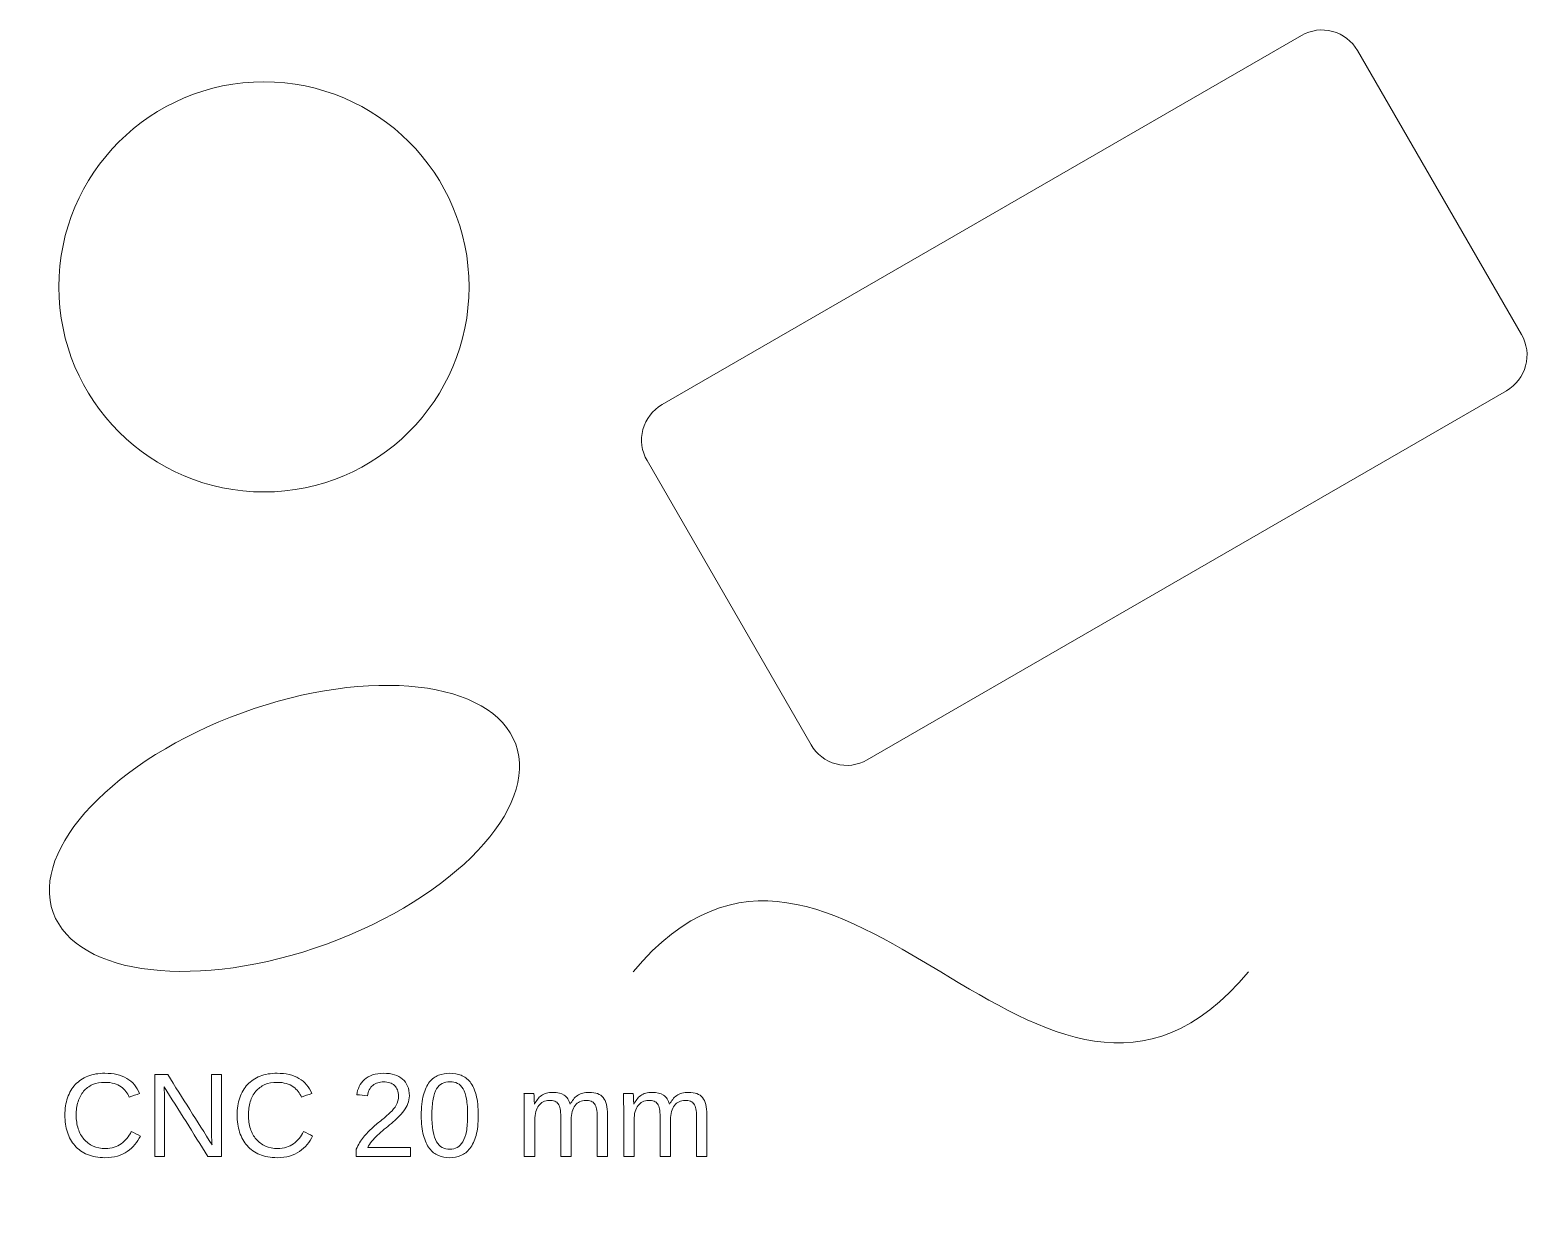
# Model space of a CAD drawing. Header units: millimetres. Extents: x 13 to 378, y 0 to 290.
import ezdxf

# ---------------------------------------------------------------- set-up
doc = ezdxf.new("R2010")
doc.units = ezdxf.units.MM
doc.layers.add('DECUPARE', color=1, linetype='Continuous', lineweight=0)
doc.layers.add('GRAVARE', color=5, linetype='Continuous', lineweight=0)

msp = doc.modelspace()

# ---------------------------------------------------------------- linework, layer by layer
at = {"layer": 'DECUPARE'}
msp.add_lwpolyline([(217.06, 111.7), (372.94, 201.7, 0.414214), (376.6, 215.36), (336.6, 284.64, 0.414214), (322.94, 288.3), (167.06, 198.3, 0.414214), (163.4, 184.64), (203.4, 115.36, 0.414214)], format="xyb", close=True, dxfattribs=at)
msp.add_circle((70, 227), 50, dxfattribs=at)
msp.add_ellipse((75, 95), major_axis=(56.38, 20.52), ratio=0.5, dxfattribs=at)
at = {"layer": 'GRAVARE'}
msp.add_open_spline([(160, 60), (210, 120), (260, 0), (310, 60)], degree=3, dxfattribs=at)
for points, knots in [([(31.24, 33.08), (30.11, 33.08), (29.1, 32.89), (28.23, 32.52), (27.35, 32.14), (26.62, 31.6), (26.03, 30.9), (25.43, 30.2), (24.99, 29.36), (24.68, 28.37), (24.38, 27.39), (24.23, 26.29), (24.23, 25.09), (24.23, 23.89), (24.39, 22.79), (24.72, 21.79), (25.05, 20.79), (25.51, 19.93), (26.12, 19.22), (26.74, 18.5), (27.48, 17.94), (28.37, 17.54), (29.25, 17.14), (30.25, 16.94), (31.36, 16.94), (32.13, 16.94), (32.84, 17.05), (33.48, 17.25), (34.12, 17.45), (34.69, 17.74), (35.21, 18.11), (35.73, 18.48), (36.19, 18.92), (36.59, 19.42), (37, 19.93), (37.36, 20.49), (37.67, 21.1), (38.41, 20.73), (39.15, 20.37), (39.89, 20), (39.53, 19.25), (39.08, 18.55), (38.55, 17.91), (38.02, 17.27), (37.4, 16.71), (36.69, 16.23), (35.97, 15.76), (35.16, 15.39), (34.26, 15.12), (33.35, 14.85), (32.34, 14.72), (31.23, 14.72), (29.61, 14.72), (28.19, 14.97), (26.98, 15.49), (25.76, 16.01), (24.74, 16.72), (23.92, 17.65), (23.11, 18.57), (22.49, 19.67), (22.09, 20.93), (21.68, 22.2), (21.48, 23.59), (21.48, 25.09), (21.48, 26.65), (21.69, 28.06), (22.12, 29.32), (22.55, 30.58), (23.18, 31.65), (24.01, 32.54), (24.84, 33.42), (25.86, 34.1), (27.07, 34.58), (28.28, 35.06), (29.66, 35.3), (31.21, 35.3), (33.34, 35.3), (35.12, 34.88), (36.55, 34.05), (37.98, 33.22), (39.03, 31.98), (39.7, 30.34), (38.85, 30.06), (37.99, 29.78), (37.13, 29.49), (36.94, 29.97), (36.69, 30.42), (36.37, 30.85), (36.04, 31.28), (35.64, 31.66), (35.16, 31.99), (34.68, 32.32), (34.11, 32.59), (33.46, 32.79), (32.82, 32.98), (32.07, 33.08), (31.24, 33.08)], [0, 0, 0, 0, 1, 1, 1, 2, 2, 2, 3, 3, 3, 4, 4, 4, 5, 5, 5, 6, 6, 6, 7, 7, 7, 8, 8, 8, 9, 9, 9, 10, 10, 10, 11, 11, 11, 12, 12, 12, 13, 13, 13, 14, 14, 14, 15, 15, 15, 16, 16, 16, 17, 17, 17, 18, 18, 18, 19, 19, 19, 20, 20, 20, 21, 21, 21, 22, 22, 22, 23, 23, 23, 24, 24, 24, 25, 25, 25, 26, 26, 26, 27, 27, 27, 28, 28, 28, 29, 29, 29, 30, 30, 30, 31, 31, 31, 32, 32, 32, 32]), ([(59.62, 15), (58.53, 15), (57.44, 15), (56.35, 15), (52.78, 20.68), (49.22, 26.36), (45.65, 32.03), (45.67, 31.57), (45.69, 31.11), (45.72, 30.66), (45.74, 30.27), (45.76, 29.86), (45.77, 29.43), (45.78, 29), (45.79, 28.62), (45.79, 28.29), (45.79, 23.86), (45.79, 19.43), (45.79, 15), (44.99, 15), (44.18, 15), (43.38, 15), (43.38, 21.67), (43.38, 28.33), (43.38, 35), (44.43, 35), (45.48, 35), (46.53, 35), (50.13, 29.28), (53.74, 23.57), (57.35, 17.85), (57.32, 18.32), (57.29, 18.78), (57.26, 19.24), (57.24, 19.64), (57.22, 20.07), (57.2, 20.54), (57.18, 21.01), (57.18, 21.46), (57.18, 21.88), (57.18, 26.26), (57.18, 30.63), (57.18, 35), (57.99, 35), (58.8, 35), (59.62, 35), (59.62, 28.33), (59.62, 21.67), (59.62, 15)], [0, 0, 0, 0, 1, 1, 1, 2, 2, 2, 3, 3, 3, 4, 4, 4, 5, 5, 5, 6, 6, 6, 7, 7, 7, 8, 8, 8, 9, 9, 9, 10, 10, 10, 11, 11, 11, 12, 12, 12, 13, 13, 13, 14, 14, 14, 15, 15, 15, 16, 16, 16, 16]), ([(73.23, 33.08), (72.09, 33.08), (71.09, 32.89), (70.21, 32.52), (69.34, 32.14), (68.6, 31.6), (68.01, 30.9), (67.42, 30.2), (66.97, 29.36), (66.67, 28.37), (66.37, 27.39), (66.22, 26.29), (66.22, 25.09), (66.22, 23.89), (66.38, 22.79), (66.71, 21.79), (67.03, 20.79), (67.5, 19.93), (68.11, 19.22), (68.72, 18.5), (69.47, 17.94), (70.35, 17.54), (71.24, 17.14), (72.24, 16.94), (73.34, 16.94), (74.12, 16.94), (74.83, 17.05), (75.46, 17.25), (76.1, 17.45), (76.68, 17.74), (77.2, 18.11), (77.71, 18.48), (78.17, 18.92), (78.58, 19.42), (78.99, 19.93), (79.35, 20.49), (79.66, 21.1), (80.4, 20.73), (81.14, 20.37), (81.87, 20), (81.51, 19.25), (81.07, 18.55), (80.54, 17.91), (80.01, 17.27), (79.39, 16.71), (78.67, 16.23), (77.96, 15.76), (77.15, 15.39), (76.25, 15.12), (75.34, 14.85), (74.33, 14.72), (73.22, 14.72), (71.6, 14.72), (70.18, 14.97), (68.96, 15.49), (67.75, 16.01), (66.73, 16.72), (65.91, 17.65), (65.09, 18.57), (64.48, 19.67), (64.07, 20.93), (63.67, 22.2), (63.46, 23.59), (63.46, 25.09), (63.46, 26.65), (63.68, 28.06), (64.11, 29.32), (64.54, 30.58), (65.17, 31.65), (66, 32.54), (66.83, 33.42), (67.84, 34.1), (69.06, 34.58), (70.27, 35.06), (71.65, 35.3), (73.2, 35.3), (75.33, 35.3), (77.11, 34.88), (78.54, 34.05), (79.97, 33.22), (81.02, 31.98), (81.69, 30.34), (80.83, 30.06), (79.98, 29.78), (79.12, 29.49), (78.93, 29.97), (78.68, 30.42), (78.35, 30.85), (78.03, 31.28), (77.63, 31.66), (77.15, 31.99), (76.66, 32.32), (76.1, 32.59), (75.45, 32.79), (74.8, 32.98), (74.06, 33.08), (73.23, 33.08)], [0, 0, 0, 0, 1, 1, 1, 2, 2, 2, 3, 3, 3, 4, 4, 4, 5, 5, 5, 6, 6, 6, 7, 7, 7, 8, 8, 8, 9, 9, 9, 10, 10, 10, 11, 11, 11, 12, 12, 12, 13, 13, 13, 14, 14, 14, 15, 15, 15, 16, 16, 16, 17, 17, 17, 18, 18, 18, 19, 19, 19, 20, 20, 20, 21, 21, 21, 22, 22, 22, 23, 23, 23, 24, 24, 24, 25, 25, 25, 26, 26, 26, 27, 27, 27, 28, 28, 28, 29, 29, 29, 30, 30, 30, 31, 31, 31, 32, 32, 32, 32]), ([(105.76, 15), (101.35, 15), (96.93, 15), (92.52, 15), (92.52, 15.6), (92.52, 16.2), (92.52, 16.8), (93, 17.91), (93.59, 18.89), (94.29, 19.73), (94.98, 20.58), (95.71, 21.35), (96.48, 22.03), (97.25, 22.72), (98.01, 23.36), (98.76, 23.94), (99.51, 24.53), (100.19, 25.12), (100.79, 25.7), (101.4, 26.29), (101.89, 26.9), (102.26, 27.55), (102.64, 28.19), (102.82, 28.92), (102.82, 29.73), (102.82, 30.3), (102.74, 30.8), (102.57, 31.23), (102.4, 31.66), (102.15, 32.02), (101.83, 32.32), (101.51, 32.61), (101.12, 32.83), (100.67, 32.98), (100.22, 33.12), (99.73, 33.2), (99.18, 33.2), (98.67, 33.2), (98.19, 33.13), (97.74, 32.98), (97.29, 32.84), (96.89, 32.63), (96.54, 32.35), (96.19, 32.06), (95.9, 31.71), (95.68, 31.29), (95.46, 30.87), (95.31, 30.38), (95.24, 29.82), (94.37, 29.9), (93.5, 29.98), (92.63, 30.06), (92.72, 30.78), (92.92, 31.46), (93.23, 32.09), (93.54, 32.72), (93.97, 33.28), (94.52, 33.76), (95.07, 34.24), (95.73, 34.61), (96.5, 34.89), (97.27, 35.16), (98.16, 35.3), (99.18, 35.3), (100.17, 35.3), (101.06, 35.18), (101.83, 34.94), (102.61, 34.71), (103.26, 34.36), (103.8, 33.89), (104.33, 33.43), (104.74, 32.86), (105.02, 32.18), (105.31, 31.49), (105.45, 30.71), (105.45, 29.82), (105.45, 29.15), (105.33, 28.51), (105.09, 27.9), (104.85, 27.3), (104.53, 26.72), (104.12, 26.17), (103.72, 25.62), (103.26, 25.09), (102.73, 24.58), (102.2, 24.07), (101.64, 23.57), (101.06, 23.08), (100.49, 22.6), (99.91, 22.11), (99.32, 21.64), (98.73, 21.16), (98.18, 20.68), (97.67, 20.2), (97.15, 19.71), (96.69, 19.22), (96.28, 18.73), (95.87, 18.23), (95.56, 17.71), (95.33, 17.17), (98.81, 17.17), (102.29, 17.17), (105.76, 17.17), (105.76, 16.45), (105.76, 15.72), (105.76, 15)], [0, 0, 0, 0, 1, 1, 1, 2, 2, 2, 3, 3, 3, 4, 4, 4, 5, 5, 5, 6, 6, 6, 7, 7, 7, 8, 8, 8, 9, 9, 9, 10, 10, 10, 11, 11, 11, 12, 12, 12, 13, 13, 13, 14, 14, 14, 15, 15, 15, 16, 16, 16, 17, 17, 17, 18, 18, 18, 19, 19, 19, 20, 20, 20, 21, 21, 21, 22, 22, 22, 23, 23, 23, 24, 24, 24, 25, 25, 25, 26, 26, 26, 27, 27, 27, 28, 28, 28, 29, 29, 29, 30, 30, 30, 31, 31, 31, 32, 32, 32, 33, 33, 33, 34, 34, 34, 35, 35, 35, 35]), ([(122.26, 25.01), (122.26, 23.09), (122.07, 21.47), (121.71, 20.16), (121.35, 18.85), (120.85, 17.79), (120.22, 16.98), (119.59, 16.17), (118.85, 15.59), (118, 15.24), (117.15, 14.89), (116.24, 14.72), (115.27, 14.72), (114.3, 14.72), (113.39, 14.89), (112.55, 15.24), (111.71, 15.59), (110.97, 16.17), (110.35, 16.97), (109.74, 17.78), (109.25, 18.83), (108.89, 20.15), (108.54, 21.46), (108.36, 23.08), (108.36, 25.01), (108.36, 27.02), (108.54, 28.69), (108.89, 30.01), (109.25, 31.33), (109.74, 32.38), (110.36, 33.17), (110.99, 33.95), (111.72, 34.51), (112.58, 34.82), (113.43, 35.14), (114.36, 35.3), (115.36, 35.3), (116.31, 35.3), (117.21, 35.14), (118.05, 34.82), (118.89, 34.51), (119.62, 33.95), (120.24, 33.17), (120.87, 32.38), (121.36, 31.33), (121.72, 30.01), (122.08, 28.69), (122.26, 27.02), (122.26, 25.01)], [0, 0, 0, 0, 1, 1, 1, 2, 2, 2, 3, 3, 3, 4, 4, 4, 5, 5, 5, 6, 6, 6, 7, 7, 7, 8, 8, 8, 9, 9, 9, 10, 10, 10, 11, 11, 11, 12, 12, 12, 13, 13, 13, 14, 14, 14, 15, 15, 15, 16, 16, 16, 16]), ([(119.66, 25.01), (119.66, 26.6), (119.56, 27.92), (119.38, 28.97), (119.19, 30.03), (118.91, 30.87), (118.54, 31.5), (118.17, 32.13), (117.72, 32.58), (117.18, 32.84), (116.65, 33.1), (116.04, 33.23), (115.36, 33.23), (114.64, 33.23), (114.01, 33.09), (113.46, 32.83), (112.91, 32.56), (112.45, 32.12), (112.07, 31.49), (111.7, 30.86), (111.42, 30.02), (111.23, 28.96), (111.04, 27.91), (110.94, 26.59), (110.94, 25.01), (110.94, 23.47), (111.04, 22.18), (111.23, 21.13), (111.43, 20.08), (111.71, 19.24), (112.09, 18.6), (112.46, 17.96), (112.92, 17.5), (113.46, 17.22), (114, 16.94), (114.61, 16.8), (115.3, 16.8), (115.97, 16.8), (116.58, 16.94), (117.12, 17.22), (117.66, 17.5), (118.11, 17.96), (118.49, 18.6), (118.86, 19.24), (119.15, 20.08), (119.35, 21.13), (119.56, 22.18), (119.66, 23.47), (119.66, 25.01)], [0, 0, 0, 0, 1, 1, 1, 2, 2, 2, 3, 3, 3, 4, 4, 4, 5, 5, 5, 6, 6, 6, 7, 7, 7, 8, 8, 8, 9, 9, 9, 10, 10, 10, 11, 11, 11, 12, 12, 12, 13, 13, 13, 14, 14, 14, 15, 15, 15, 16, 16, 16, 16]), ([(144.9, 15), (144.05, 15), (143.21, 15), (142.37, 15), (142.37, 18.25), (142.37, 21.49), (142.37, 24.74), (142.37, 25.48), (142.32, 26.11), (142.23, 26.61), (142.13, 27.11), (141.98, 27.52), (141.75, 27.82), (141.53, 28.13), (141.24, 28.35), (140.88, 28.48), (140.52, 28.61), (140.08, 28.67), (139.56, 28.67), (139.02, 28.67), (138.53, 28.56), (138.1, 28.35), (137.66, 28.14), (137.29, 27.83), (136.98, 27.43), (136.68, 27.03), (136.44, 26.53), (136.27, 25.94), (136.11, 25.35), (136.03, 24.67), (136.03, 23.9), (136.03, 20.93), (136.03, 17.97), (136.03, 15), (135.18, 15), (134.33, 15), (133.48, 15), (133.48, 19.03), (133.48, 23.05), (133.48, 27.08), (133.48, 27.4), (133.48, 27.74), (133.48, 28.09), (133.47, 28.45), (133.47, 28.79), (133.46, 29.1), (133.45, 29.42), (133.44, 29.69), (133.43, 29.92), (133.42, 30.15), (133.41, 30.29), (133.4, 30.36), (134.2, 30.36), (135.01, 30.36), (135.81, 30.36), (135.82, 30.31), (135.83, 30.18), (135.84, 29.98), (135.85, 29.77), (135.86, 29.53), (135.88, 29.26), (135.89, 28.99), (135.9, 28.71), (135.91, 28.44), (135.92, 28.16), (135.93, 27.92), (135.93, 27.73), (135.94, 27.73), (135.95, 27.73), (135.97, 27.73), (136.2, 28.18), (136.44, 28.58), (136.71, 28.94), (136.97, 29.3), (137.28, 29.6), (137.64, 29.85), (137.99, 30.11), (138.4, 30.3), (138.86, 30.44), (139.32, 30.57), (139.85, 30.64), (140.45, 30.64), (141.62, 30.64), (142.54, 30.41), (143.22, 29.95), (143.89, 29.48), (144.36, 28.74), (144.63, 27.73), (144.64, 27.73), (144.66, 27.73), (144.67, 27.73), (144.9, 28.18), (145.15, 28.58), (145.44, 28.94), (145.72, 29.3), (146.05, 29.6), (146.43, 29.85), (146.81, 30.11), (147.23, 30.3), (147.71, 30.44), (148.18, 30.57), (148.72, 30.64), (149.33, 30.64), (150.1, 30.64), (150.77, 30.54), (151.33, 30.33), (151.9, 30.12), (152.36, 29.8), (152.72, 29.36), (153.08, 28.93), (153.34, 28.37), (153.51, 27.68), (153.68, 27), (153.77, 26.18), (153.77, 25.23), (153.77, 21.82), (153.77, 18.41), (153.77, 15), (152.93, 15), (152.08, 15), (151.24, 15), (151.24, 18.25), (151.24, 21.49), (151.24, 24.74), (151.24, 25.48), (151.19, 26.11), (151.1, 26.61), (151.01, 27.11), (150.85, 27.52), (150.62, 27.82), (150.4, 28.13), (150.11, 28.35), (149.75, 28.48), (149.39, 28.61), (148.95, 28.67), (148.43, 28.67), (147.89, 28.67), (147.4, 28.57), (146.97, 28.36), (146.53, 28.16), (146.16, 27.86), (145.86, 27.46), (145.55, 27.07), (145.31, 26.57), (145.15, 25.97), (144.98, 25.38), (144.9, 24.69), (144.9, 23.9), (144.9, 20.93), (144.9, 17.97), (144.9, 15)], [0, 0, 0, 0, 1, 1, 1, 2, 2, 2, 3, 3, 3, 4, 4, 4, 5, 5, 5, 6, 6, 6, 7, 7, 7, 8, 8, 8, 9, 9, 9, 10, 10, 10, 11, 11, 11, 12, 12, 12, 13, 13, 13, 14, 14, 14, 15, 15, 15, 16, 16, 16, 17, 17, 17, 18, 18, 18, 19, 19, 19, 20, 20, 20, 21, 21, 21, 22, 22, 22, 23, 23, 23, 24, 24, 24, 25, 25, 25, 26, 26, 26, 27, 27, 27, 28, 28, 28, 29, 29, 29, 30, 30, 30, 31, 31, 31, 32, 32, 32, 33, 33, 33, 34, 34, 34, 35, 35, 35, 36, 36, 36, 37, 37, 37, 38, 38, 38, 39, 39, 39, 40, 40, 40, 41, 41, 41, 42, 42, 42, 43, 43, 43, 44, 44, 44, 45, 45, 45, 46, 46, 46, 47, 47, 47, 48, 48, 48, 49, 49, 49, 50, 50, 50, 50]), ([(169.11, 15), (168.27, 15), (167.43, 15), (166.59, 15), (166.59, 18.25), (166.59, 21.49), (166.59, 24.74), (166.59, 25.48), (166.54, 26.11), (166.44, 26.61), (166.35, 27.11), (166.19, 27.52), (165.97, 27.82), (165.75, 28.13), (165.46, 28.35), (165.1, 28.48), (164.74, 28.61), (164.3, 28.67), (163.78, 28.67), (163.24, 28.67), (162.75, 28.56), (162.31, 28.35), (161.88, 28.14), (161.51, 27.83), (161.2, 27.43), (160.89, 27.03), (160.66, 26.53), (160.49, 25.94), (160.32, 25.35), (160.24, 24.67), (160.24, 23.9), (160.24, 20.93), (160.24, 17.97), (160.24, 15), (159.39, 15), (158.55, 15), (157.7, 15), (157.7, 19.03), (157.7, 23.05), (157.7, 27.08), (157.7, 27.4), (157.7, 27.74), (157.69, 28.09), (157.69, 28.45), (157.68, 28.79), (157.67, 29.1), (157.66, 29.42), (157.65, 29.69), (157.64, 29.92), (157.63, 30.15), (157.62, 30.29), (157.62, 30.36), (158.42, 30.36), (159.22, 30.36), (160.03, 30.36), (160.04, 30.31), (160.05, 30.18), (160.06, 29.98), (160.07, 29.77), (160.08, 29.53), (160.09, 29.26), (160.11, 28.99), (160.12, 28.71), (160.13, 28.44), (160.14, 28.16), (160.14, 27.92), (160.14, 27.73), (160.16, 27.73), (160.17, 27.73), (160.18, 27.73), (160.41, 28.18), (160.66, 28.58), (160.92, 28.94), (161.19, 29.3), (161.5, 29.6), (161.85, 29.85), (162.21, 30.11), (162.61, 30.3), (163.07, 30.44), (163.53, 30.57), (164.06, 30.64), (164.67, 30.64), (165.83, 30.64), (166.75, 30.41), (167.43, 29.95), (168.11, 29.48), (168.58, 28.74), (168.84, 27.73), (168.86, 27.73), (168.87, 27.73), (168.89, 27.73), (169.11, 28.18), (169.37, 28.58), (169.65, 28.94), (169.94, 29.3), (170.27, 29.6), (170.65, 29.85), (171.02, 30.11), (171.45, 30.3), (171.92, 30.44), (172.4, 30.57), (172.94, 30.64), (173.54, 30.64), (174.32, 30.64), (174.99, 30.54), (175.55, 30.33), (176.11, 30.12), (176.57, 29.8), (176.93, 29.36), (177.29, 28.93), (177.56, 28.37), (177.73, 27.68), (177.9, 27), (177.98, 26.18), (177.98, 25.23), (177.98, 21.82), (177.98, 18.41), (177.98, 15), (177.14, 15), (176.3, 15), (175.46, 15), (175.46, 18.25), (175.46, 21.49), (175.46, 24.74), (175.46, 25.48), (175.41, 26.11), (175.32, 26.61), (175.22, 27.11), (175.06, 27.52), (174.84, 27.82), (174.62, 28.13), (174.33, 28.35), (173.97, 28.48), (173.61, 28.61), (173.17, 28.67), (172.65, 28.67), (172.11, 28.67), (171.62, 28.57), (171.19, 28.36), (170.75, 28.16), (170.38, 27.86), (170.07, 27.46), (169.76, 27.07), (169.53, 26.57), (169.36, 25.97), (169.2, 25.38), (169.11, 24.69), (169.11, 23.9), (169.11, 20.93), (169.11, 17.97), (169.11, 15)], [0, 0, 0, 0, 1, 1, 1, 2, 2, 2, 3, 3, 3, 4, 4, 4, 5, 5, 5, 6, 6, 6, 7, 7, 7, 8, 8, 8, 9, 9, 9, 10, 10, 10, 11, 11, 11, 12, 12, 12, 13, 13, 13, 14, 14, 14, 15, 15, 15, 16, 16, 16, 17, 17, 17, 18, 18, 18, 19, 19, 19, 20, 20, 20, 21, 21, 21, 22, 22, 22, 23, 23, 23, 24, 24, 24, 25, 25, 25, 26, 26, 26, 27, 27, 27, 28, 28, 28, 29, 29, 29, 30, 30, 30, 31, 31, 31, 32, 32, 32, 33, 33, 33, 34, 34, 34, 35, 35, 35, 36, 36, 36, 37, 37, 37, 38, 38, 38, 39, 39, 39, 40, 40, 40, 41, 41, 41, 42, 42, 42, 43, 43, 43, 44, 44, 44, 45, 45, 45, 46, 46, 46, 47, 47, 47, 48, 48, 48, 49, 49, 49, 50, 50, 50, 50])]:
    msp.add_open_spline(points, degree=3, knots=knots, dxfattribs=at)

doc.saveas('drawing.dxf')
